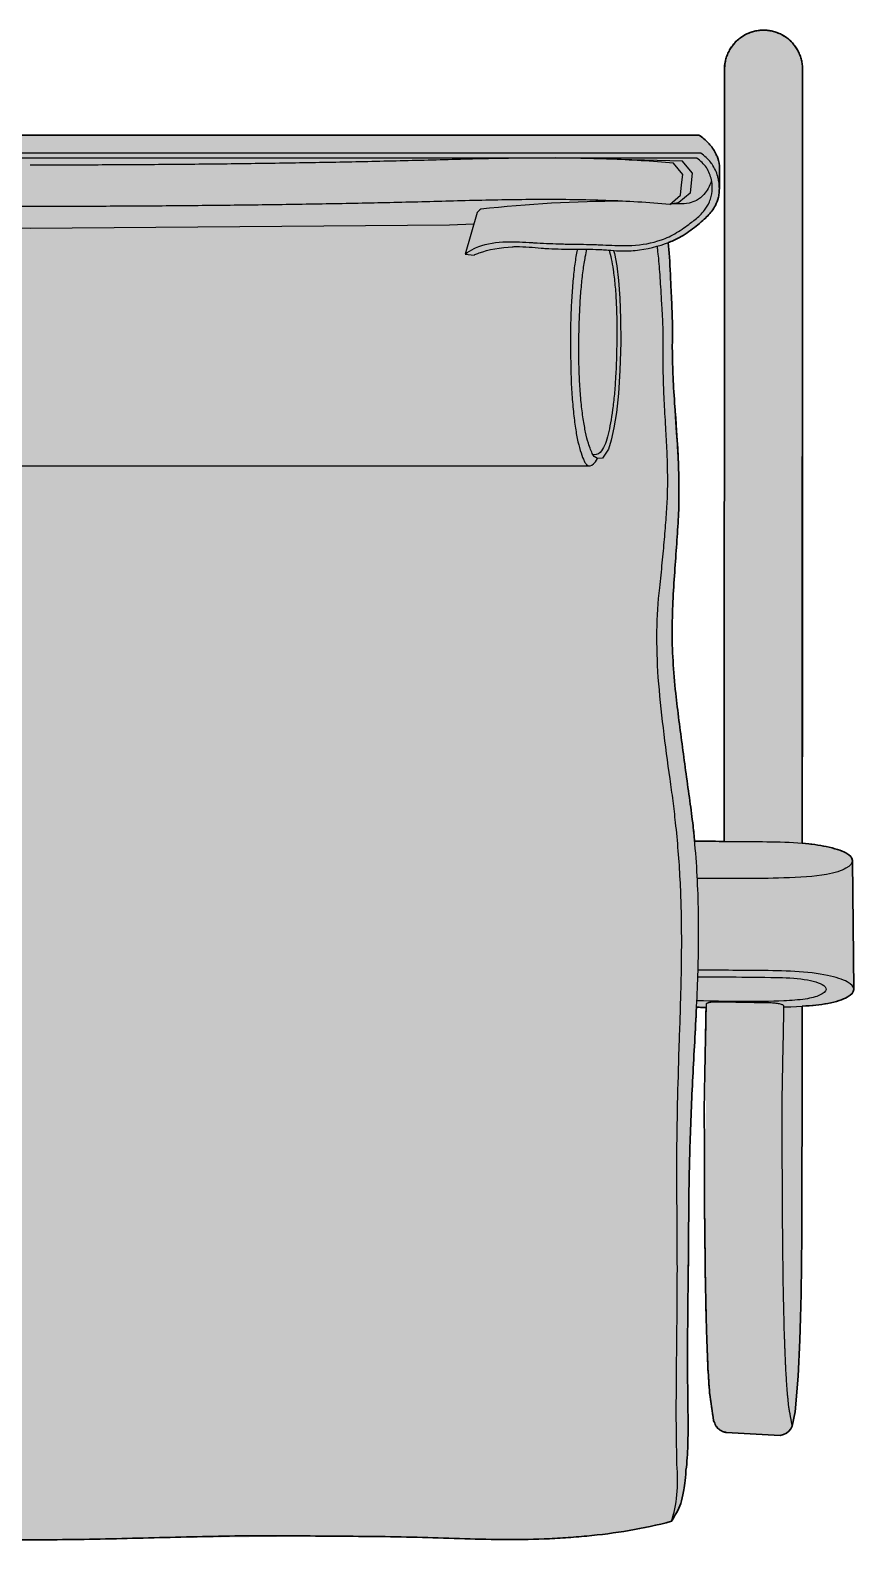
# Model space of a CAD drawing. Header units: millimetres. Extents: x 0 to 2593, y -1317 to 964.
# Drawn here: x 2024 to 2420, y -1104 to -377 of the extents above; entities that cross this region are included whole.
import ezdxf

# ---------------------------------------------------------------- set-up
doc = ezdxf.new("R2010")
doc.units = ezdxf.units.MM
doc.layers.add('Blocks', color=7, linetype='Continuous')
doc.layers.add('Blocks$Fill', color=7, linetype='Continuous', true_color=0xffffff)
doc.layers.add('Blocks$Inner', color=7, linetype='Continuous', lineweight=25, true_color=0x007f00)
doc.layers.add('Blocks$Outline', color=7, linetype='Continuous', lineweight=35, true_color=0xff3f3f)

# ---------------------------------------------------------------- blocks, each defined once
blk = doc.blocks.new('PK20 Top')
at = {"layer": 'Blocks$Fill'}
blk.add_hatch(color=256, dxfattribs=at).paths.add_polyline_path([(-438.19, 334.41), (-438.33, 706.19), (-438.34, 706.61), (-438.36, 707.03), (-438.38, 707.45), (-438.42, 707.88), (-438.46, 708.31), (-438.52, 708.74), (-438.59, 709.17), (-438.66, 709.61), (-438.75, 710.05), (-438.85, 710.48), (-438.96, 710.92), (-439.08, 711.36), (-439.22, 711.8), (-439.36, 712.23), (-439.52, 712.67), (-439.69, 713.1), (-439.87, 713.53), (-440.06, 713.96), (-440.26, 714.39), (-440.47, 714.81), (-440.7, 715.23), (-440.94, 715.64), (-441.18, 716.05), (-441.44, 716.46), (-441.71, 716.86), (-442, 717.25), (-442.29, 717.63), (-442.59, 718.01), (-442.9, 718.38), (-443.22, 718.75), (-443.56, 719.1), (-443.9, 719.45), (-444.25, 719.79), (-444.6, 720.12), (-444.97, 720.44), (-445.34, 720.75), (-445.72, 721.04), (-446.11, 721.33), (-446.51, 721.61), (-446.91, 721.88), (-447.31, 722.14), (-447.73, 722.38), (-448.14, 722.61), (-448.56, 722.84), (-448.99, 723.05), (-449.41, 723.25), (-449.85, 723.43), (-450.28, 723.61), (-450.71, 723.77), (-451.15, 723.93), (-451.59, 724.07), (-452.03, 724.2), (-452.46, 724.32), (-452.9, 724.42), (-453.34, 724.52), (-453.78, 724.61), (-454.21, 724.68), (-454.65, 724.74), (-455.08, 724.8), (-455.51, 724.84), (-455.94, 724.87), (-456.36, 724.89), (-456.78, 724.91), (-457.2, 724.91), (-457.61, 724.9), (-458.03, 724.89), (-458.46, 724.86), (-458.88, 724.83), (-459.31, 724.79), (-459.74, 724.73), (-460.17, 724.67), (-460.61, 724.59), (-461.04, 724.5), (-461.48, 724.41), (-461.91, 724.3), (-462.35, 724.18), (-462.79, 724.05), (-463.22, 723.9), (-463.66, 723.75), (-464.09, 723.58), (-464.52, 723.41), (-464.95, 723.22), (-465.37, 723.02), (-465.8, 722.8), (-466.21, 722.58), (-466.63, 722.35), (-467.04, 722.1), (-467.44, 721.84), (-467.84, 721.58), (-468.23, 721.3), (-468.62, 721.01), (-469, 720.71), (-469.37, 720.4), (-469.73, 720.08), (-470.09, 719.75), (-470.44, 719.42), (-470.78, 719.07), (-471.1, 718.71), (-471.43, 718.35), (-471.74, 717.98), (-472.04, 717.6), (-472.33, 717.22), (-472.61, 716.82), (-472.87, 716.43), (-473.13, 716.02), (-473.38, 715.61), (-473.61, 715.2), (-473.84, 714.78), (-474.05, 714.36), (-474.25, 713.93), (-474.44, 713.51), (-474.62, 713.07), (-474.79, 712.64), (-474.94, 712.21), (-475.09, 711.77), (-475.22, 711.33), (-475.34, 710.9), (-475.45, 710.46), (-475.55, 710.02), (-475.64, 709.59), (-475.71, 709.15), (-475.78, 708.72), (-475.84, 708.29), (-475.88, 707.86), (-475.92, 707.44), (-475.94, 707.01), (-475.96, 706.59), (-475.96, 706.18), (-475.82, 333.54), (-478.9, 333.23), (-481.87, 332.85), (-484.7, 332.41), (-487.35, 331.91), (-488.82, 331.59), (-490.22, 331.25), (-491.53, 330.89), (-492.77, 330.51), (-493.35, 330.32), (-493.91, 330.12), (-494.45, 329.92), (-494.96, 329.72), (-495.45, 329.51), (-495.92, 329.3), (-496.36, 329.09), (-496.77, 328.88), (-497.17, 328.66), (-497.35, 328.55), (-497.53, 328.44), (-497.7, 328.33), (-497.87, 328.21), (-498.03, 328.1), (-498.18, 327.99), (-498.33, 327.87), (-498.47, 327.76), (-498.61, 327.65), (-498.73, 327.53), (-498.85, 327.42), (-498.97, 327.3), (-499.08, 327.19), (-499.18, 327.07), (-499.27, 326.95), (-499.36, 326.84), (-499.4, 326.78), (-499.45, 326.72), (-499.48, 326.66), (-499.52, 326.6), (-499.56, 326.55), (-499.59, 326.49), (-499.63, 326.43), (-499.66, 326.37), (-499.69, 326.31), (-499.72, 326.25), (-499.74, 326.19), (-499.77, 326.14), (-499.79, 326.08), (-499.81, 326.02), (-499.83, 325.96), (-499.85, 325.9), (-499.87, 325.84), (-499.89, 325.78), (-499.9, 325.73), (-499.92, 325.67), (-499.93, 325.61), (-499.94, 325.55), (-499.95, 325.49), (-499.95, 325.43), (-499.96, 325.37), (-499.96, 325.31), (-499.97, 325.26), (-499.97, 325.2), (-500.62, 263.11), (-500.62, 263.07), (-500.62, 263.03), (-500.62, 262.97), (-500.61, 262.91), (-500.61, 262.85), (-500.6, 262.79), (-500.59, 262.74), (-500.58, 262.68), (-500.57, 262.62), (-500.56, 262.56), (-500.55, 262.5), (-500.53, 262.44), (-500.51, 262.39), (-500.5, 262.33), (-500.48, 262.27), (-500.45, 262.21), (-500.43, 262.15), (-500.41, 262.1), (-500.38, 262.04), (-500.35, 261.98), (-500.33, 261.92), (-500.3, 261.87), (-500.26, 261.81), (-500.23, 261.75), (-500.2, 261.69), (-500.16, 261.64), (-500.12, 261.58), (-500.08, 261.52), (-500.04, 261.46), (-500, 261.41), (-499.91, 261.29), (-499.82, 261.18), (-499.72, 261.07), (-499.61, 260.95), (-499.5, 260.84), (-499.38, 260.73), (-499.26, 260.61), (-499.13, 260.5), (-499, 260.39), (-498.86, 260.28), (-498.71, 260.17), (-498.56, 260.06), (-498.4, 259.95), (-498.23, 259.84), (-497.89, 259.62), (-497.51, 259.41), (-497.11, 259.18), (-496.67, 258.97), (-496.21, 258.75), (-495.73, 258.54), (-495.22, 258.33), (-494.68, 258.12), (-494.13, 257.92), (-493.55, 257.72), (-492.94, 257.53), (-492.31, 257.34), (-490.99, 256.99), (-489.57, 256.66), (-488.07, 256.36), (-486.71, 256.12), (-485.29, 255.91), (-482.29, 255.55), (-479.11, 255.27), (-475.79, 255.04), (-474.64, 94.29), (-473.84, 76.87), (-472.43, 59.67), (-470.99, 52.88), (-470.29, 51.56), (-469.36, 50.4), (-468.15, 49.43), (-466.72, 48.74), (-465.12, 48.39), (-439.16, 49.76), (-437.58, 50.16), (-436.19, 50.89), (-435.04, 51.88), (-434.16, 53.02), (-433.08, 55.45), (-431.13, 68.76), (-430.38, 80.28), (-429.67, 97.9), (-428.77, 153.42), (-429.47, 254.48), (-429.2, 254.48), (-429.2, 254.48), (-427.47, 254.49), (-424.86, 254.5), (-422.29, 204.26), (-420.73, 114.81), (-420.77, 50.15), (-420.67, 43.82), (-420.55, 40.69), (-420.38, 37.6), (-420.13, 34.57), (-419.97, 33.07), (-419.78, 31.59), (-419.47, 28.16), (-419.15, 25.41), (-418.83, 23.18), (-418.21, 19.69), (-417.92, 18.23), (-417.76, 17.55), (-417.6, 16.9), (-417.43, 16.27), (-417.24, 15.66), (-417.05, 15.06), (-416.84, 14.47), (-416.62, 13.89), (-416.38, 13.32), (-416.12, 12.76), (-415.85, 12.22), (-415.56, 11.69), (-415.41, 11.42), (-415.25, 11.16), (-414.01, 9.09), (-412.77, 7.02), (-412.77, 7.02), (-407.66, 5.71), (-402.56, 4.53), (-397.46, 3.48), (-392.35, 2.56), (-387.25, 1.74), (-382.15, 1.04), (-371.94, -0.09), (-361.71, -0.91), (-351.48, -1.47), (-341.24, -1.76), (-331.02, -1.79), (-228.3, 0.01), (-103.78, -1.9), (41.44, -0.15), (123.47, -1.79), (133.69, -1.76), (143.92, -1.47), (154.16, -0.91), (164.38, -0.09), (174.59, 1.04), (179.7, 1.74), (184.8, 2.56), (189.9, 3.48), (195.01, 4.53), (200.11, 5.71), (205.21, 7.02), (205.21, 7.02), (205.21, 7.02), (207.7, 11.16), (207.86, 11.42), (208.01, 11.69), (208.29, 12.22), (208.57, 12.76), (208.82, 13.32), (209.06, 13.89), (209.29, 14.47), (209.49, 15.06), (209.69, 15.66), (209.87, 16.27), (210.04, 16.9), (210.21, 17.55), (210.36, 18.23), (210.66, 19.69), (211.27, 23.18), (211.59, 25.41), (211.91, 28.16), (212.23, 31.59), (212.42, 33.07), (212.58, 34.57), (212.83, 37.6), (213, 40.69), (213.11, 43.82), (213.22, 50.15), (213.73, 170.88), (214.74, 204.26), (217.31, 254.5), (221.65, 254.48), (221.65, 254.48), (221.91, 254.48), (221.59, 121.11), (222.83, 80.28), (223.58, 68.76), (225.52, 55.45), (226.61, 53.02), (227.48, 51.88), (228.64, 50.89), (230.03, 50.16), (231.6, 49.76), (257.56, 48.39), (259.16, 48.74), (260.6, 49.43), (261.8, 50.4), (262.74, 51.56), (263.44, 52.88), (264.88, 59.67), (266.28, 76.87), (267.09, 94.29), (268.04, 144.75), (268.24, 255.04), (271.55, 255.27), (274.73, 255.55), (277.73, 255.91), (279.15, 256.12), (280.52, 256.36), (282.02, 256.66), (283.44, 256.99), (284.76, 257.34), (285.39, 257.53), (285.99, 257.72), (286.57, 257.92), (287.13, 258.12), (287.66, 258.33), (288.17, 258.54), (288.66, 258.75), (289.12, 258.97), (289.55, 259.18), (289.96, 259.41), (290.33, 259.62), (290.68, 259.84), (290.84, 259.95), (291, 260.06), (291.15, 260.17), (291.3, 260.28), (291.44, 260.39), (291.58, 260.5), (291.71, 260.61), (291.83, 260.73), (291.95, 260.84), (292.06, 260.95), (292.16, 261.07), (292.26, 261.18), (292.36, 261.29), (292.45, 261.41), (292.49, 261.46), (292.53, 261.52), (292.57, 261.58), (292.61, 261.64), (292.64, 261.69), (292.68, 261.75), (292.71, 261.81), (292.74, 261.87), (292.77, 261.92), (292.8, 261.98), (292.83, 262.04), (292.85, 262.1), (292.88, 262.15), (292.9, 262.21), (292.92, 262.27), (292.94, 262.33), (292.96, 262.39), (292.98, 262.44), (292.99, 262.5), (293.01, 262.56), (293.02, 262.62), (293.03, 262.68), (293.04, 262.74), (293.05, 262.79), (293.05, 262.85), (293.06, 262.91), (293.06, 262.97), (293.06, 263.03), (293.07, 263.07), (293.07, 263.11), (292.41, 325.2), (292.41, 325.26), (292.41, 325.31), (292.4, 325.37), (292.4, 325.43), (292.39, 325.49), (292.38, 325.55), (292.37, 325.61), (292.36, 325.67), (292.35, 325.73), (292.33, 325.78), (292.32, 325.84), (292.3, 325.9), (292.28, 325.96), (292.26, 326.02), (292.24, 326.08), (292.21, 326.14), (292.19, 326.19), (292.16, 326.25), (292.13, 326.31), (292.1, 326.37), (292.07, 326.43), (292.04, 326.49), (292, 326.55), (291.97, 326.6), (291.93, 326.66), (291.89, 326.72), (291.85, 326.78), (291.81, 326.84), (291.72, 326.95), (291.62, 327.07), (291.52, 327.19), (291.41, 327.3), (291.3, 327.42), (291.18, 327.53), (291.05, 327.65), (290.92, 327.76), (290.78, 327.87), (290.63, 327.99), (290.48, 328.1), (290.32, 328.21), (290.15, 328.33), (289.98, 328.44), (289.8, 328.55), (289.61, 328.66), (289.22, 328.88), (288.8, 329.09), (288.36, 329.3), (287.9, 329.51), (287.41, 329.72), (286.89, 329.92), (286.35, 330.12), (285.79, 330.32), (285.21, 330.51), (283.98, 330.89), (282.66, 331.25), (281.27, 331.59), (279.8, 331.91), (277.14, 332.41), (274.32, 332.85), (271.35, 333.23), (268.27, 333.54), (268.41, 706.19), (268.4, 706.61), (268.39, 707.03), (268.37, 707.45), (268.33, 707.88), (268.29, 708.31), (268.24, 708.74), (268.17, 709.18), (268.1, 709.62), (268.01, 710.05), (267.91, 710.49), (267.8, 710.93), (267.68, 711.37), (267.55, 711.81), (267.41, 712.25), (267.25, 712.68), (267.09, 713.12), (266.91, 713.55), (266.72, 713.98), (266.52, 714.41), (266.31, 714.83), (266.08, 715.25), (265.85, 715.67), (265.6, 716.08), (265.34, 716.49), (265.07, 716.89), (264.79, 717.28), (264.5, 717.67), (264.2, 718.05), (263.89, 718.42), (263.57, 718.79), (263.24, 719.15), (262.9, 719.5), (262.55, 719.84), (262.19, 720.17), (261.83, 720.49), (261.45, 720.8), (261.07, 721.1), (260.68, 721.39), (260.29, 721.67), (259.89, 721.94), (259.48, 722.2), (259.07, 722.45), (258.66, 722.68), (258.24, 722.91), (257.81, 723.12), (257.38, 723.32), (256.95, 723.51), (256.52, 723.69), (256.08, 723.85), (255.65, 724.01), (255.21, 724.15), (254.77, 724.28), (254.33, 724.4), (253.89, 724.51), (253.45, 724.61), (253.02, 724.69), (252.58, 724.77), (252.15, 724.83), (251.71, 724.89), (251.28, 724.93), (250.86, 724.96), (250.43, 724.99), (250.01, 725), (249.59, 725.01), (249.18, 725), (248.75, 724.99), (248.33, 724.96), (247.9, 724.93), (247.47, 724.89), (247.04, 724.83), (246.61, 724.77), (246.17, 724.69), (245.73, 724.61), (245.29, 724.51), (244.86, 724.4), (244.42, 724.28), (243.98, 724.15), (243.54, 724.01), (243.1, 723.85), (242.67, 723.69), (242.23, 723.51), (241.8, 723.32), (241.38, 723.12), (240.95, 722.91), (240.53, 722.68), (240.12, 722.45), (239.7, 722.2), (239.3, 721.94), (238.9, 721.67), (238.5, 721.39), (238.11, 721.1), (237.73, 720.8), (237.36, 720.49), (237, 720.17), (236.64, 719.84), (236.29, 719.5), (235.95, 719.15), (235.62, 718.79), (235.3, 718.42), (234.99, 718.05), (234.68, 717.67), (234.39, 717.28), (234.11, 716.89), (233.84, 716.49), (233.59, 716.08), (233.34, 715.67), (233.1, 715.25), (232.88, 714.83), (232.67, 714.41), (232.47, 713.98), (232.28, 713.55), (232.1, 713.12), (231.93, 712.68), (231.78, 712.25), (231.64, 711.81), (231.5, 711.37), (231.38, 710.93), (231.28, 710.49), (231.18, 710.05), (231.09, 709.62), (231.02, 709.18), (230.95, 708.74), (230.9, 708.31), (230.85, 707.88), (230.82, 707.45), (230.8, 707.03), (230.78, 706.61), (230.78, 706.19), (230.64, 334.41), (216.4, 334.45), (214.9, 347.89), (214.09, 353.9), (212.29, 366.87), (207.28, 405.65), (206.52, 413.56), (205.97, 421.37), (205.64, 429.1), (205.56, 436.73), (205.7, 444.22), (206.02, 451.56), (208.64, 492.4), (208.75, 495.17), (208.82, 498.56), (208.74, 509.75), (208.61, 516.15), (208.11, 525.6), (206.75, 545.38), (205.93, 559.55), (205.72, 565.92), (205.59, 587.44), (204.71, 607.42), (204.24, 615.69), (203.94, 619.35), (203.61, 622.7), (204.91, 623.21), (206.16, 623.75), (207.15, 624.2), (208.11, 624.68), (209.04, 625.17), (209.96, 625.68), (210.9, 626.23), (211.82, 626.8), (212.73, 627.39), (213.62, 628), (214.51, 628.64), (215.4, 629.29), (217.17, 630.67), (218.79, 632), (220.39, 633.39), (221.57, 634.5), (222.14, 635.06), (222.69, 635.62), (223.22, 636.19), (223.73, 636.77), (224.22, 637.35), (224.68, 637.92), (224.92, 638.25), (225.16, 638.58), (225.39, 638.91), (225.6, 639.24), (225.81, 639.57), (226.01, 639.9), (226.2, 640.24), (226.38, 640.58), (226.62, 641.06), (226.85, 641.54), (227.05, 642.03), (227.24, 642.53), (227.42, 643.03), (227.58, 643.55), (227.72, 644.07), (227.85, 644.61), (227.97, 645.22), (228.08, 645.86), (228.17, 646.5), (228.23, 647.15), (228.26, 647.55), (228.29, 647.96), (228.3, 648.37), (228.31, 648.78), (228.44, 657.31), (228.45, 657.9), (228.43, 658.49), (228.42, 658.8), (228.39, 659.11), (228.37, 659.43), (228.34, 659.74), (228.3, 660.05), (228.25, 660.36), (228.2, 660.67), (228.15, 660.98), (228.09, 661.28), (228.02, 661.59), (227.95, 661.89), (227.87, 662.2), (227.79, 662.5), (227.7, 662.8), (227.61, 663.1), (227.51, 663.39), (227.35, 663.84), (227.18, 664.28), (226.99, 664.72), (226.8, 665.16), (226.64, 665.47), (226.49, 665.79), (226.32, 666.1), (226.15, 666.4), (225.98, 666.71), (225.8, 667.01), (225.42, 667.61), (225.02, 668.19), (224.6, 668.76), (224.16, 669.32), (223.71, 669.87), (223.39, 670.24), (223.06, 670.6), (222.54, 671.15), (222, 671.68), (221.44, 672.2), (220.86, 672.7), (220.27, 673.19), (219.67, 673.65), (219.05, 674.1), (218.41, 674.53), (-425.97, 674.53), (-426.6, 674.1), (-427.22, 673.65), (-427.83, 673.19), (-428.42, 672.7), (-428.99, 672.2), (-429.55, 671.68), (-430.09, 671.15), (-430.62, 670.6), (-430.94, 670.24), (-431.26, 669.87), (-431.72, 669.32), (-432.15, 668.76), (-432.57, 668.19), (-432.97, 667.61), (-433.35, 667.01), (-433.53, 666.71), (-433.71, 666.4), (-433.88, 666.1), (-434.04, 665.79), (-434.2, 665.47), (-434.35, 665.16), (-434.55, 664.72), (-434.73, 664.28), (-434.91, 663.84), (-435.07, 663.39), (-435.17, 663.1), (-435.26, 662.8), (-435.35, 662.5), (-435.43, 662.2), (-435.51, 661.89), (-435.58, 661.59), (-435.64, 661.28), (-435.7, 660.98), (-435.76, 660.67), (-435.81, 660.36), (-435.85, 660.05), (-435.89, 659.74), (-435.92, 659.43), (-435.95, 659.11), (-435.97, 658.8), (-435.99, 658.49), (-436, 657.9), (-436, 657.31), (-435.86, 648.78), (-435.85, 648.37), (-435.84, 647.96), (-435.82, 647.55), (-435.79, 647.15), (-435.72, 646.5), (-435.63, 645.86), (-435.53, 645.22), (-435.4, 644.61), (-435.27, 644.07), (-435.13, 643.55), (-434.97, 643.03), (-434.8, 642.53), (-434.61, 642.03), (-434.4, 641.54), (-434.18, 641.06), (-433.94, 640.58), (-433.76, 640.24), (-433.57, 639.9), (-433.37, 639.57), (-433.16, 639.24), (-432.94, 638.91), (-432.71, 638.58), (-432.48, 638.25), (-432.23, 637.92), (-431.77, 637.35), (-431.29, 636.77), (-430.78, 636.19), (-430.25, 635.62), (-429.69, 635.06), (-429.13, 634.5), (-427.94, 633.39), (-426.34, 632), (-424.72, 630.67), (-422.95, 629.29), (-422.07, 628.64), (-421.18, 628), (-420.28, 627.39), (-419.37, 626.8), (-418.45, 626.23), (-417.51, 625.68), (-416.6, 625.17), (-415.66, 624.68), (-414.71, 624.2), (-413.72, 623.75), (-412.46, 623.21), (-411.17, 622.7), (-411.5, 619.35), (-411.79, 615.69), (-412.98, 591.95), (-413.15, 587.44), (-413.28, 565.92), (-413.48, 559.55), (-414.3, 545.38), (-415.66, 525.6), (-416.16, 516.15), (-416.3, 509.75), (-416.38, 498.56), (-416.31, 495.17), (-416.19, 492.4), (-413.58, 451.56), (-413.26, 444.22), (-413.11, 436.73), (-413.2, 429.1), (-413.52, 421.37), (-414.07, 413.56), (-414.84, 405.65), (-421.64, 353.9), (-422.45, 347.89), (-423.95, 334.45)], flags=0)
at = {"layer": 'Blocks$Inner'}
for p, q in [((230.78, 706.19), (230.64, 334.35)), ((268.27, 333.31), (268.41, 706.19)), ((-425.97, 674.53), (218.41, 674.53)), ((219.35, 665.8), (-426.91, 665.8)), ((217.5, 663.34), (-425.06, 663.34)), ((215.15, 656.37), (214.27, 646.59)), ((228.44, 657.31), (228.31, 648.78)), ((214.23, 646.53), (208.84, 642.01)), ((111.59, 637.29), (105.82, 617.2)), ((105.82, 617.2), (110.1, 616.71)), ((292.41, 325.2), (293.07, 263.11)), ((213.32, 126.05), (213.36, 130.87))]:
    blk.add_line(p, q, dxfattribs=at)
for points in [[(215.15, 656.39), (210.51, 661.86), (149.57, 663.59), (129.56, 663.35), (125.61, 663.29)], [(204.4, 641.14), (207.03, 643.36), (209.66, 645.57), (210.14, 650.53), (210.63, 655.48), (208.43, 658.24), (206.23, 661)], [(109.97, 631.64), (98.29, 631.19), (-103.78, 629.49), (-305.85, 631.19), (-317.52, 631.64)], [(177.36, 618.92), (177.73, 617.53), (178.84, 611.59), (179.75, 604.4), (180.39, 595.92), (180.74, 586.06), (180.77, 574.71), (180.39, 561.16), (179.67, 550.03), (178.69, 540.94), (177.5, 533.54), (176.16, 527.53), (174.81, 523.21), (171.92, 518.99), (169.57, 518.72), (168.06, 519.72)], [(-373.18, 515.18), (-103.78, 515.18), (165.62, 515.18)], [(231.6, 49.76), (257.56, 48.39), (259.16, 48.74), (260.6, 49.43), (261.8, 50.4), (262.74, 51.56), (263.44, 52.88), (264.88, 59.67), (266.28, 76.87), (267.09, 94.29), (267.42, 104.97), (267.68, 116.5), (268.04, 144.75), (268.23, 230.02), (268.24, 255.1)], [(205.21, 7.02), (206.46, 9.09), (207.7, 11.16)]]:
    blk.add_lwpolyline(points, dxfattribs=at)
for centre, radius, start, end in [((249.59, 706.19), 18.82, 360, 180), ((183.65, -7.6), 650.25, 90.17588, 96.20521)]:
    blk.add_arc(centre, radius, start, end, dxfattribs=at)
for points, knots in [([(218.41, 674.53), (220.12, 673.41), (221.94, 671.87), (224.76, 668.7), (226.36, 666.31), (227.94, 662.45), (228.51, 659.36), (228.45, 656.86), (228.37, 656.05)], [644.378212, 644.378212, 644.378212, 644.378212, 650.638279, 651.644868, 657.528145, 659.52908, 664.786926, 667.336366, 667.336366, 667.336366, 667.336366]), ([(206.23, 661), (195.84, 661.92), (180.31, 662.85), (159.66, 663.38), (144.2, 663.49), (128.72, 663.36), (113.21, 663.06), (97.69, 662.65), (82.2, 662.23), (66.71, 661.86), (46.02, 661.41), (20.16, 660.94), (-10.85, 660.53), (-41.87, 660.24), (-72.84, 660.07), (-93.48, 660.02), (-103.78, 660.01)], [6, 6, 6, 6, 6.05, 6.075, 6.1, 6.125, 6.15, 6.175, 6.2, 6.225, 6.25, 6.3, 6.35, 6.4, 6.45, 6.499797, 6.499797, 6.499797, 6.499797]), ([(105.82, 617.2), (107.16, 618.21), (108.82, 619.23), (114.48, 621.85), (119.82, 622.85), (129.24, 623.27), (134.79, 622.91), (143.77, 622.36), (149.45, 622.15), (158.39, 621.95), (164.47, 621.9), (173.46, 621.61), (179.7, 621.19), (189.73, 621.39), (197.21, 622.68), (205.44, 626.06), (209.98, 628.86), (214.86, 632.43), (218.34, 635.14), (221.49, 638.56), (223.34, 641.68), (224.74, 645.74), (225.02, 649.1), (224.49, 653.6), (223.5, 656.51), (221.08, 660.34), (219.27, 662.1), (217.5, 663.34)], [92.48155, 92.48155, 92.48155, 92.48155, 99.172784, 100.086278, 116.30425, 118.208097, 132.327657, 134.872559, 148.351065, 151.537021, 164.948231, 168.664501, 181.545398, 185.791982, 202.263734, 206.754899, 216.185248, 220.498732, 227.120965, 230.851959, 236.079055, 239.036474, 245.1181, 247.186277, 253.974938, 254.99727, 261.843851, 261.843851, 261.843851, 261.843851]), ([(110.1, 616.71), (110.65, 617), (111.45, 617.36), (116.48, 619.26), (123.94, 620.6), (134.26, 620.94), (139.2, 620.29), (147.83, 619.69), (153.66, 619.56), (162.87, 619.54), (169.02, 619.54), (177.3, 618.93), (182.88, 618.44), (193.77, 619.55), (202.9, 621.99), (211.39, 626.33), (215.86, 629.53), (221.02, 633.85), (224.34, 637.24), (226.7, 640.9), (227.8, 643.91), (228.42, 648.03), (228.28, 651.5), (227.21, 656.08), (225.87, 658.97), (223.08, 662.76), (221.18, 664.52), (219.35, 665.8)], [0, 0, 0, 0, 2.661476, 3.57497, 19.792942, 21.696789, 35.816349, 38.36125, 51.839756, 55.025712, 68.436923, 72.153193, 85.03409, 89.280673, 105.752426, 110.24359, 119.673939, 123.987423, 130.609657, 134.34065, 139.567746, 142.525166, 148.606792, 150.674968, 157.463629, 158.485961, 165.332543, 165.332543, 165.332543, 165.332543]), ([(224.44, 652.47), (224.05, 651.19), (223.06, 648.89), (220.68, 645.5), (217.61, 642.9), (213.47, 641.54), (209.42, 641.3), (206.73, 641.32), (205.67, 641.35)], [24.405325, 24.405325, 24.405325, 24.405325, 28.647197, 32.301124, 37.279286, 41.565488, 47.009446, 50.549152, 50.549152, 50.549152, 50.549152]), ([(-103.78, 640.1), (-114.04, 640.1), (-134.59, 640.15), (-165.41, 640.32), (-196.24, 640.59), (-227.06, 640.99), (-252.75, 641.43), (-273.31, 641.86), (-288.7, 642.22), (-303.83, 642.62), (-313.83, 642.89), (-319.53, 643.02)], [7.5911259, 7.5911259, 7.5911259, 7.5911259, 7.6410708, 7.6910708, 7.7410708, 7.7910708, 7.8410708, 7.8660708, 7.8910708, 7.9160708, 7.9396895, 7.9396895, 7.9396895, 7.9396895]), ([(111.98, 643.02), (106.27, 642.89), (96.27, 642.62), (81.15, 642.22), (65.75, 641.86), (45.2, 641.43), (19.5, 640.99), (-11.32, 640.59), (-42.15, 640.32), (-72.97, 640.15), (-93.51, 640.1), (-103.78, 640.1)], [7.2425623, 7.2425623, 7.2425623, 7.2425623, 7.266181, 7.291181, 7.316181, 7.341181, 7.391181, 7.441181, 7.491181, 7.541181, 7.5911259, 7.5911259, 7.5911259, 7.5911259]), ([(204.4, 641.14), (194.09, 642.04), (178.67, 642.92), (158.15, 643.41), (142.78, 643.48), (127.4, 643.34), (117.12, 643.14), (111.98, 643.02), (111.98, 643.02)], [7.0925578, 7.0925578, 7.0925578, 7.0925578, 7.1425578, 7.1675578, 7.1925578, 7.2175578, 7.2425578, 7.2425623, 7.2425623, 7.2425623, 7.2425623]), ([(208.84, 642.01), (208.82, 641.98), (208.65, 641.9), (208.05, 641.76), (206.85, 641.52), (205.49, 641.3), (204.4, 641.14)], [7.04220118, 7.04220118, 7.04220118, 7.04220118, 7.05089116, 7.06130782, 7.07172449, 7.09255782, 7.09255782, 7.09255782, 7.09255782]), ([(159.83, 619.6), (159.76, 619.24), (159.28, 616.74), (158.49, 611.72), (157.61, 603.3), (157, 593.85), (156.67, 585.8), (156.53, 579.03), (156.55, 573.63), (156.63, 568.15), (156.69, 563.03), (156.81, 558.04), (157.09, 551.57), (157.58, 545.11), (158.18, 539.21), (158.67, 535.21), (159.23, 531.61), (160.05, 527.21), (160.76, 524.38), (161.28, 522.68)], [0.3792907, 0.3792907, 0.3792907, 0.3792907, 0.3888889, 0.4444444, 0.5, 0.5555556, 0.6111111, 0.6388889, 0.6666667, 0.6944444, 0.7222222, 0.75, 0.7777778, 0.8333333, 0.8611111, 0.8888889, 0.9166667, 0.9444444, 1, 1, 1, 1]), ([(160.6, 573.81), (160.62, 577.01), (160.74, 583.39), (161.14, 592.74), (161.77, 601.48), (162.64, 609.32), (163.58, 615.28), (164.24, 618.44), (164.51, 619.63)], [0.3333333, 0.3333333, 0.3333333, 0.3333333, 0.3888889, 0.4444444, 0.5, 0.5555556, 0.6111111, 0.648074, 0.648074, 0.648074, 0.648074]), ([(175.14, 619.21), (175.87, 616.63), (176.96, 611.65), (178.06, 602.45), (178.65, 593.9), (178.91, 584.85), (178.92, 572.58), (178.55, 560.58), (177.74, 549.6), (176.64, 539.69), (174.8, 529.79), (172.59, 523.13), (169.7, 520.5), (167.48, 520.5)], [-0.9833417, -0.9833417, -0.9833417, -0.9833417, -0.8888889, -0.8333333, -0.7777778, -0.7222222, -0.6666667, -0.5555556, -0.5, -0.4444444, -0.3333333, -0.2222222, -0.1666667, -0.1666667, -0.1666667, -0.1666667]), ([(199.56, 456.51), (200.01, 460.62), (200.84, 468.63), (201.86, 479.93), (202.76, 490.64), (203.4, 500.65), (203.45, 509.95), (203.27, 518.56), (202.91, 526.47), (202.32, 536.23), (201.71, 547.11), (201.27, 558.68), (201.21, 568.94), (201.33, 578.08), (201.04, 586.18), (200.55, 593.4), (200.2, 599.93), (199.84, 605.86), (199.4, 611.32), (199.05, 615.54), (198.63, 618.75), (198.48, 620.31), (198.45, 621.08)], [10.9999634, 10.9999634, 10.9999634, 10.9999634, 11.0207967, 11.0416301, 11.0624634, 11.0832967, 11.1041301, 11.1249634, 11.1457967, 11.1666301, 11.2082967, 11.2499634, 11.2916301, 11.3332967, 11.3749634, 11.4166301, 11.4582967, 11.4999634, 11.5416301, 11.5832967, 11.6041301, 11.6246669, 11.6246669, 11.6246669, 11.6246669]), ([(203.61, 622.7), (204.08, 618.45), (204.45, 613.36), (204.71, 607.42), (204.82, 605.12), (205, 600.29), (205.45, 592.14), (205.76, 582.84), (205.57, 572.13), (205.83, 559.85), (206.39, 550.47), (206.75, 545.38)], [0.4003375, 0.4003375, 0.4003375, 0.4003375, 0.5238095, 0.5238095, 0.5238095, 0.5714286, 0.6190476, 0.6666667, 0.7142857, 0.7619048, 0.8095238, 0.8095238, 0.8095238, 0.8095238]), ([(161.02, 554.7), (160.84, 557.79), (160.62, 564.16), (160.58, 570.59), (160.6, 573.79)], [0.2222222, 0.2222222, 0.2222222, 0.2222222, 0.2777778, 0.3332515, 0.3332515, 0.3332515, 0.3332515]), ([(162.68, 537.92), (162.31, 540.33), (161.65, 545.61), (161.19, 551.59), (161.02, 554.67)], [0.1111111, 0.1111111, 0.1111111, 0.1111111, 0.1666667, 0.2220504, 0.2220504, 0.2220504, 0.2220504]), ([(206.75, 545.38), (208.25, 524.26), (208.61, 518.06), (208.73, 511.25), (208.74, 509.75)], [0.80952381, 0.80952381, 0.80952381, 0.80952381, 0.8452381, 0.85515619, 0.85515619, 0.85515619, 0.85515619]), ([(165.19, 526.18), (164.73, 527.71), (163.85, 531.14), (163.05, 535.49), (162.69, 537.88)], [0, 0, 0, 0, 0.0555556, 0.1108371, 0.1108371, 0.1108371, 0.1108371]), ([(168.06, 519.72), (167.82, 519.98), (166.84, 521.36), (165.88, 523.86), (165.2, 526.15)], [15, 15, 15, 15, 15.0277778, 15.1111026, 15.1111026, 15.1111026, 15.1111026]), ([(161.28, 522.68), (161.78, 520.99), (162.54, 518.84), (163.55, 516.83), (164.32, 515.77), (165.1, 515.19), (166.16, 515.1), (168.48, 516.32), (169.57, 518.72)], [1, 1, 1, 1, 1.0555556, 1.0833333, 1.1111111, 1.1388889, 1.1666667, 1.2222222, 1.2222222, 1.2222222, 1.2222222]), ([(207.89, 34.49), (207.57, 50.31), (207.55, 59.52), (207.59, 71.24), (207.66, 80.46), (207.74, 87.24), (207.83, 93.98), (207.89, 100.77), (207.95, 107.58), (208, 114.31), (208.04, 121.01), (208.07, 129.99), (208.01, 141.15), (207.91, 158.95), (207.71, 181.25), (208.14, 208), (208.79, 230.34), (209.41, 248.28), (209.82, 261.74), (210.1, 275.18), (210.2, 288.64), (210, 302.32), (209.33, 320.61), (208.2, 334.38), (207.22, 343.51)], [6.999963, 6.999963, 6.999963, 6.999963, 7.045418, 7.090872, 7.1136, 7.136327, 7.159054, 7.181782, 7.204509, 7.227236, 7.249963, 7.272691, 7.318145, 7.3636, 7.454509, 7.545418, 7.636327, 7.681782, 7.727236, 7.772691, 7.818145, 7.8636, 7.909054, 7.999963, 7.999963, 7.999963, 7.999963]), ([(213.42, 137.44), (213.52, 148.63), (213.56, 170.9), (214.62, 204.22), (216.1, 232.21), (217.37, 254.91), (218.09, 272.07), (218.41, 289.33), (218.14, 312.61), (216.95, 330.18), (215.63, 341.87)], [4.728114, 4.728114, 4.728114, 4.728114, 4.894781, 5.061448, 5.228114, 5.311448, 5.394781, 5.478114, 5.561448, 5.728114, 5.728114, 5.728114, 5.728114]), ([(216.4, 334.45), (220.89, 334.45), (231.06, 334.43), (246.91, 334.29), (264.28, 334.16), (280.1, 332.27), (290.46, 328.94), (293.43, 325.12), (290.27, 321.36), (279.59, 317.68), (253.33, 316.29), (232.09, 316.49), (218.22, 316.58), (217.7, 316.58)], [44.466029, 44.466029, 44.466029, 44.466029, 57.965212, 75.003192, 92.12148, 109.5772, 124.926092, 140.825745, 156.390247, 172.556488, 194.80623, 234.930322, 236.496993, 236.496993, 236.496993, 236.496993]), ([(217.93, 269.16), (221.95, 269.15), (225.97, 269.14), (230, 269.13), (230, 269.13), (230, 269.13), (230, 269.13), (230.27, 269.13), (237.92, 269.11), (250.39, 269.04), (268.12, 268.61), (278.36, 265.98), (280.48, 262.96), (277.7, 260.33), (270.1, 258.26), (250.04, 256.87), (232.47, 257.34), (218.51, 257.6), (217.46, 257.62)], [44.638712, 44.638712, 44.638712, 44.638712, 56.76404, 56.76404, 56.76404, 56.764553, 56.764553, 56.764553, 57.582848, 79.833788, 94.575031, 109.089975, 119.21463, 131.67774, 142.191959, 153.108436, 191.862308, 195.036774, 195.036774, 195.036774, 195.036774]), ([(259.44, 254.67), (259.62, 254.68), (267.22, 254.91), (280.24, 255.6), (290.92, 259.28), (294.09, 263.03), (291.11, 266.86), (280.75, 270.19), (264.93, 272.08), (247.56, 272.21), (232.02, 272.34), (222.15, 272.37), (217.96, 272.37)], [-195.344717, -195.344717, -195.344717, -195.344717, -194.80623, -172.556488, -156.390247, -140.825745, -124.926092, -109.5772, -92.12148, -75.003192, -57.965212, -45.376188, -45.376188, -45.376188, -45.376188]), ([(217.31, 254.5), (218.18, 254.5), (219.62, 254.49), (221.07, 254.48), (221.65, 254.48), (221.65, 254.48), (221.65, 254.48), (221.65, 254.48), (221.74, 254.48), (221.82, 254.48), (221.91, 254.48)], [-237.542448, -237.542448, -237.542448, -237.542448, -234.930322, -233.195671, -233.195671, -233.195671, -233.195604, -233.195604, -233.195604, -232.927051, -232.927051, -232.927051, -232.927051]), ([(227.36, 257.06), (226.63, 257.06), (225.62, 257.03), (224.41, 256.92), (223.61, 256.8), (222.96, 256.66), (222.45, 256.49), (222.1, 256.3), (221.99, 256.17), (221.94, 256.02)], [11.5395069, 11.5395069, 11.5395069, 11.5395069, 11.650618, 11.7061735, 11.7617291, 11.8172846, 11.8728402, 11.9283957, 11.9839513, 11.9839513, 11.9839513, 11.9839513]), ([(259.45, 255.07), (259.45, 255.13), (259.41, 255.28), (259.13, 255.52), (258.58, 255.77), (257.82, 256), (256.87, 256.21), (255.35, 256.44), (254.12, 256.55), (253.23, 256.59)], [9, 9, 9, 9, 9.0533957, 9.1228402, 9.1922846, 9.2617291, 9.3311735, 9.400618, 9.5395069, 9.5395069, 9.5395069, 9.5395069]), ([(213.17, 114.81), (213.2, 117.19), (213.29, 124.75), (213.38, 132.28), (213.42, 137.44)], [4, 4, 4, 4, 4.2281143, 4.7281143, 4.7281143, 4.7281143, 4.7281143]), ([(212.23, 31.59), (212.5, 33.56), (212.87, 37.57), (213.23, 45.89), (213.25, 56.53), (213.05, 69.16), (212.96, 81.68), (212.97, 94.06), (213.04, 102.24), (213.17, 114.81)], [3, 3, 3, 3, 3.083333, 3.166667, 3.333333, 3.5, 3.666667, 3.833333, 4, 4, 4, 4]), ([(-412.77, 7.02), (-405.96, 5.18), (-392.35, 2.25), (-375.35, 0.13), (-361.72, -0.95), (-348.07, -1.71), (-331.01, -1.94), (-310.64, -1.32), (-290.23, -0.62), (-269.65, -0.28), (-249.01, -0.16), (-228.3, 0.04), (-207.55, 0.08), (-186.81, -0.34), (-166.06, -0.83), (-145.31, -1.38), (-124.56, -1.82), (-110.7, -1.9), (-103.78, -1.9)], [4.9999987, 4.9999987, 4.9999987, 4.9999987, 5.033332, 5.0666653, 5.083332, 5.0999987, 5.133332, 5.1666653, 5.1999987, 5.233332, 5.2666653, 5.2999987, 5.333332, 5.3666653, 5.3999987, 5.433332, 5.4666653, 5.4999817, 5.4999817, 5.4999817, 5.4999817]), ([(-103.78, -1.9), (-96.85, -1.9), (-83, -1.82), (-62.25, -1.38), (-41.5, -0.83), (-20.74, -0.34), (0, 0.08), (20.75, 0.04), (41.46, -0.16), (62.1, -0.28), (82.67, -0.62), (103.08, -1.32), (123.45, -1.94), (140.51, -1.71), (154.16, -0.95), (167.79, 0.13), (184.8, 2.25), (198.41, 5.18), (205.21, 7.02)], [5.4999817, 5.4999817, 5.4999817, 5.4999817, 5.5332981, 5.5666314, 5.5999647, 5.6332981, 5.6666314, 5.6999647, 5.7332981, 5.7666314, 5.7999647, 5.8332981, 5.8666314, 5.8999647, 5.9166314, 5.9332981, 5.9666314, 5.9999647, 5.9999647, 5.9999647, 5.9999647])]:
    blk.add_open_spline(points, degree=3, knots=knots, dxfattribs=at)
for points, degree in [([(214.27, 646.59), (214.26, 646.57), (214.25, 646.55), (214.23, 646.53)], 3), ([(113.36, 638.84), (112.75, 638.35), (112.16, 637.83), (111.59, 637.29)], 3), ([(207.28, 405.65), (206.7, 410.96), (205.82, 421.42), (205.39, 436.82), (205.96, 451.66), (206.9, 465.88), (207.88, 479.48), (208.71, 492.52), (208.97, 500.75), (208.61, 516.15)], 3), ([(198.89, 413.36), (198.35, 420.96), (197.92, 435.77), (198.79, 449.74), (199.56, 456.51)], 3), ([(204.58, 364.47), (203.36, 372.61), (201.18, 389.03), (199.56, 405.33), (198.89, 413.36)], 3), ([(214.09, 353.9), (213.49, 358.24), (212.29, 366.88), (210.5, 379.77), (208.83, 392.52), (207.74, 401.43), (207.28, 405.65)], 3), ([(207.22, 343.51), (206.83, 346.99), (206.01, 353.97), (205.08, 360.97), (204.58, 364.47)], 3), ([(215.63, 341.87), (215.4, 343.88), (214.91, 347.89), (214.37, 351.9), (214.09, 353.9)], 3), ([(221.94, 256.02), (221.02, 208.09)], 1), ([(240.29, 256.83), (227.36, 257.06)], 1), ([(253.23, 256.59), (240.29, 256.83)], 1), ([(258.54, 209.34), (259.45, 255.07)], 1), ([(221.02, 208.09), (221.22, 153.42)], 1), ([(258.72, 155.68), (258.54, 209.34)], 1), ([(221.22, 153.42), (221.59, 121.11)], 1), ([(259.08, 122.67), (258.72, 155.68)], 1), ([(221.59, 121.11), (222.12, 97.9)], 1), ([(259.6, 98.85), (259.08, 122.67)], 1), ([(222.12, 97.9), (222.83, 80.28)], 1), ([(260.31, 80.83), (259.6, 98.85)], 1), ([(222.83, 80.28), (223.58, 68.76)], 1), ([(261.06, 69.04), (260.31, 80.83)], 1), ([(223.58, 68.76), (225.52, 55.45)], 1), ([(261.79, 61.96), (261.06, 69.04)], 1), ([(262.48, 58.12), (261.79, 61.96)], 1), ([(225.52, 55.45), (226.61, 53.02)], 1), ([(226.61, 53.02), (227.48, 51.88)], 1), ([(227.48, 51.88), (228.64, 50.89)], 1), ([(228.64, 50.89), (230.03, 50.16)], 1), ([(263.44, 52.88), (262.48, 58.12)], 1), ([(230.03, 50.16), (231.6, 49.76)], 1), ([(207.7, 11.16), (208.54, 12.54), (209.83, 15.54), (210.91, 20.75), (211.82, 26.5), (212.23, 31.59)], 3), ([(207.83, 19.77), (208.27, 24.43), (208.29, 29.41), (207.89, 34.49)], 3), ([(205.21, 7.02), (206.51, 10.76), (207.38, 15.11), (207.83, 19.77)], 3)]:
    blk.add_open_spline(points, degree=degree, dxfattribs=at)
at = {"layer": 'Blocks$Outline'}
for points in [[(228.31, 648.78), (228.44, 657.31)], [(293.07, 263.11), (292.41, 325.2)], [(231.6, 49.76), (257.56, 48.39), (259.16, 48.74), (260.6, 49.43), (261.8, 50.4), (262.74, 51.56), (263.44, 52.88), (264.88, 59.67), (266.28, 76.87), (267.09, 94.29), (267.42, 104.97), (267.68, 116.5), (268.04, 144.75), (268.23, 230.02), (268.24, 255.04)]]:
    blk.add_lwpolyline(points, dxfattribs=at)
blk.add_rational_spline([(268.27, 333.54), (268.34, 519.87), (268.41, 706.19), (268.41, 725.01), (249.59, 725.01), (230.78, 725.01), (230.78, 706.19), (230.71, 520.3), (230.64, 334.41)], [1, 1, 1, 0.707106781187, 1, 0.707106781187, 1, 1, 1], degree=2, knots=[0.230189, 0.230189, 0.230189, 372.880701, 372.880701, 402.436345, 402.436345, 431.991989, 431.991989, 803.771123, 803.771123, 803.771123], dxfattribs=at)
for points, knots in [([(228.44, 657.31), (228.45, 657.71), (228.43, 659.77), (227.94, 662.45), (226.36, 666.31), (224.76, 668.7), (221.94, 671.87), (220.12, 673.41), (218.41, 674.53), (3.62, 674.53), (-211.17, 674.53), (-425.97, 674.53), (-427.68, 673.41), (-429.49, 671.87), (-432.32, 668.7), (-433.92, 666.31), (-435.49, 662.45), (-435.99, 659.77), (-436.01, 657.71), (-436, 657.31)], [-666.016856, -666.016856, -666.016856, -666.016856, -664.786926, -659.52908, -657.528145, -651.644868, -650.638279, -644.378212, -644.378212, -644.378212, 0, 0, 0, 6.260067, 7.266655, 13.149932, 15.150867, 20.408714, 21.638643, 21.638643, 21.638643, 21.638643]), ([(203.61, 622.7), (204.49, 623.03), (206.72, 623.95), (211.39, 626.33), (215.86, 629.53), (221.02, 633.85), (224.34, 637.24), (226.7, 640.9), (227.8, 643.91), (228.24, 646.8), (228.3, 648.23), (228.31, 648.78)], [102.984987, 102.984987, 102.984987, 102.984987, 105.752426, 110.24359, 119.673939, 123.987423, 130.609657, 134.34065, 139.567746, 142.525166, 144.334029, 144.334029, 144.334029, 144.334029]), ([(208.74, 509.75), (208.73, 511.25), (208.69, 513.4), (208.5, 520.01), (208.06, 526.89), (206.75, 545.38), (206.39, 550.47), (205.83, 559.85), (205.57, 572.13), (205.76, 582.84), (205.45, 592.14), (205, 600.29), (204.82, 605.12), (204.71, 607.42), (204.45, 613.36), (204.08, 618.45), (203.61, 622.7)], [-0.8551562, -0.8551562, -0.8551562, -0.8551562, -0.8452381, -0.8407908, -0.8095238, -0.8095238, -0.8095238, -0.7619048, -0.7142857, -0.6666667, -0.6190476, -0.5714286, -0.5238095, -0.5238095, -0.5238095, -0.4003375, -0.4003375, -0.4003375, -0.4003375]), ([(216.4, 334.45), (216.16, 336.92), (215.91, 339.4), (215.63, 341.87), (215.4, 343.88), (214.91, 347.89), (214.37, 351.9), (214.09, 353.9), (213.49, 358.24), (212.29, 366.88), (210.5, 379.77), (208.83, 392.52), (207.74, 401.43), (207.28, 405.65), (206.7, 410.96), (205.82, 421.42), (205.39, 436.82), (205.96, 451.66), (206.9, 465.88), (207.88, 479.48), (208.67, 491.84), (208.93, 499.46), (208.74, 509.75)], [5.692885, 5.692885, 5.692885, 5.692885, 5.728114, 5.728114, 5.728114, 6.228114, 6.728114, 6.728114, 6.728114, 6.978114, 7.228114, 7.478114, 7.728114, 7.728114, 7.728114, 7.749853, 7.771593, 7.793332, 7.815071, 7.83681, 7.858549, 7.876913, 7.876913, 7.876913, 7.876913]), ([(230.64, 334.41), (230.39, 334.41), (225.64, 334.44), (220.89, 334.45), (216.4, 334.45)], [-58.723684, -58.723684, -58.723684, -58.723684, -57.965212, -44.466029, -44.466029, -44.466029, -44.466029]), ([(292.41, 325.2), (292.4, 326.45), (290.38, 328.97), (281.03, 331.97), (272.43, 333.16), (268.27, 333.54)], [-140.46714, -140.46714, -140.46714, -140.46714, -124.926092, -109.5772, -96.523806, -96.523806, -96.523806, -96.523806]), ([(268.24, 255.04), (272.73, 255.31), (281.89, 256.17), (290.92, 259.28), (293.06, 261.81), (293.07, 263.09), (293.07, 263.11)], [-186.461693, -186.461693, -186.461693, -186.461693, -172.556488, -156.390247, -140.825745, -140.46714, -140.46714, -140.46714, -140.46714]), ([(205.21, 7.02), (205.63, 7.71), (206.04, 8.4), (206.46, 9.09), (206.87, 9.78), (207.29, 10.47), (207.7, 11.16), (208.54, 12.54), (209.83, 15.54), (210.91, 20.75), (211.82, 26.5), (212.23, 31.59), (212.5, 33.56), (212.87, 37.57), (213.23, 45.89), (213.25, 56.53), (213.05, 69.16), (212.96, 81.68), (212.97, 94.06), (213.04, 102.24), (213.17, 114.81), (213.2, 117.19), (213.26, 122.37), (213.33, 127.72), (213.38, 132.89), (213.4, 135.25), (213.42, 137.44), (213.52, 148.63), (213.56, 170.9), (214.62, 204.22), (216.1, 232.07), (217.04, 248.95), (217.31, 254.5)], [0.000057, 0.000057, 0.000057, 0.000057, 1, 1, 1, 2, 2, 2, 2.333333, 2.666667, 3, 3, 3, 3.083333, 3.166667, 3.333333, 3.5, 3.666667, 3.833333, 4, 4, 4, 4.228114, 4.499301, 4.516117, 4.728114, 4.728114, 4.728114, 4.894781, 5.061448, 5.228114, 5.309358, 5.309358, 5.309358, 5.309358]), ([(217.31, 254.5), (218.18, 254.5), (219.62, 254.49), (221.07, 254.48), (221.65, 254.48), (221.65, 254.48), (221.65, 254.48), (221.65, 254.48), (221.74, 254.48), (221.82, 254.48), (221.91, 254.48)], [-237.542448, -237.542448, -237.542448, -237.542448, -234.930322, -233.195671, -233.195671, -233.195671, -233.195604, -233.195604, -233.195604, -232.927051, -232.927051, -232.927051, -232.927051]), ([(221.91, 254.48), (221.62, 239.01), (221.32, 223.55), (221.02, 208.09), (221.08, 189.87), (221.15, 171.65), (221.22, 153.42), (221.34, 142.65), (221.46, 131.88), (221.59, 121.11), (221.76, 113.38), (221.94, 105.64), (222.12, 97.9), (222.35, 92.03), (222.59, 86.16), (222.83, 80.28), (223.08, 76.44), (223.33, 72.6), (223.58, 68.76), (224.23, 64.32), (224.88, 59.88), (225.52, 55.45), (225.89, 54.64), (226.25, 53.83), (226.61, 53.02), (226.9, 52.64), (227.19, 52.26), (227.48, 51.88), (227.87, 51.55), (228.25, 51.22), (228.64, 50.89), (229.1, 50.65), (229.56, 50.41), (230.03, 50.16), (230.55, 50.03), (231.08, 49.9), (231.6, 49.76)], [12.016159, 12.016159, 12.016159, 12.016159, 12.983951, 12.983951, 12.983951, 13.983951, 13.983951, 13.983951, 14.983951, 14.983951, 14.983951, 15.983951, 15.983951, 15.983951, 16.983951, 16.983951, 16.983951, 17.983951, 17.983951, 17.983951, 18.983951, 18.983951, 18.983951, 19.983951, 19.983951, 19.983951, 20.983951, 20.983951, 20.983951, 21.983951, 21.983951, 21.983951, 22.983951, 22.983951, 22.983951, 23.983951, 23.983951, 23.983951, 23.983951]), ([(-412.77, 7.02), (-412.77, 7.02), (-412.77, 7.02), (-412.77, 7.02), (-412.77, 7.02), (-405.96, 5.18), (-392.35, 2.25), (-375.35, 0.13), (-361.72, -0.95), (-348.07, -1.71), (-331.01, -1.94), (-310.64, -1.32), (-290.23, -0.62), (-269.65, -0.28), (-249.01, -0.16), (-228.3, 0.04), (-207.55, 0.08), (-186.81, -0.34), (-166.06, -0.83), (-145.31, -1.38), (-124.56, -1.82), (-110.7, -1.9), (-103.78, -1.9), (-96.85, -1.9), (-83, -1.82), (-62.25, -1.38), (-41.5, -0.83), (-20.74, -0.34), (0, 0.08), (20.75, 0.04), (41.46, -0.16), (62.1, -0.28), (82.67, -0.62), (103.08, -1.32), (123.45, -1.94), (140.51, -1.71), (154.16, -0.95), (167.79, 0.13), (184.8, 2.25), (198.41, 5.18), (205.21, 7.02), (205.21, 7.02), (205.21, 7.02), (205.21, 7.02), (205.21, 7.02)], [4.9999861, 4.9999861, 4.9999861, 4.9999861, 4.9999918, 4.9999987, 4.9999987, 4.9999987, 5.033332, 5.0666653, 5.083332, 5.0999987, 5.133332, 5.1666653, 5.1999987, 5.233332, 5.2666653, 5.2999987, 5.333332, 5.3666653, 5.3999987, 5.433332, 5.4666653, 5.4999817, 5.4999817, 5.4999817, 5.5332981, 5.5666314, 5.5999647, 5.6332981, 5.6666314, 5.6999647, 5.7332981, 5.7666314, 5.7999647, 5.8332981, 5.8666314, 5.8999647, 5.9166314, 5.9332981, 5.9666314, 5.9999647, 5.9999647, 5.9999647, 5.9999716, 5.9999773, 5.9999773, 5.9999773, 5.9999773])]:
    blk.add_open_spline(points, degree=3, knots=knots, dxfattribs=at)

msp = doc.modelspace()

# ---------------------------------------------------------------- block references
at = {"layer": 'Blocks'}
msp.add_blockref('PK20 Top', (2127.36, -1102.47), dxfattribs=at)

doc.saveas('drawing.dxf')
